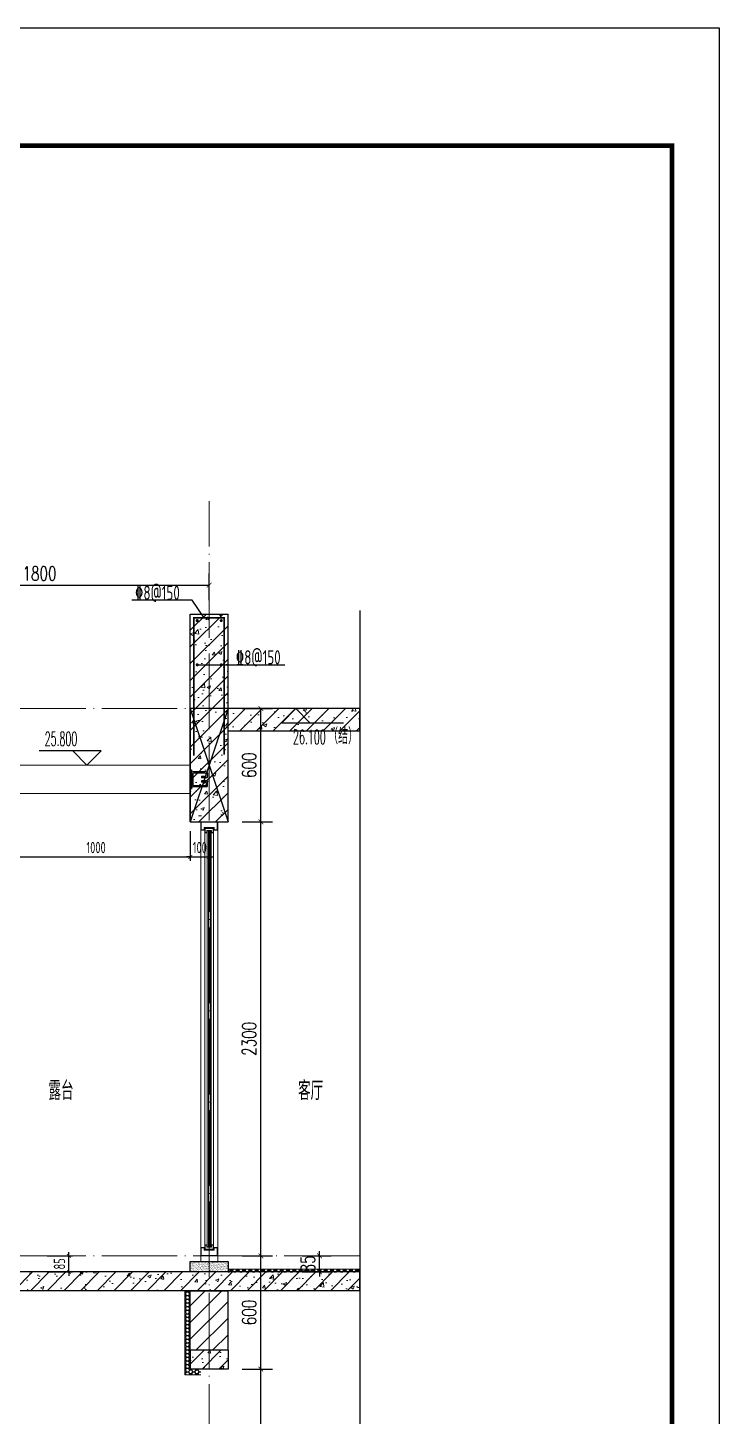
# Model space of a CAD drawing. Extents: x -668857 to 154266, y -275694 to 291306.
# Drawn here: x 11639 to 15307, y 159849 to 167207 of the extents above; entities that cross this region are included whole.
import ezdxf

# ---------------------------------------------------------------- set-up
doc = ezdxf.new("R2010")
doc.units = 0
doc.header["$LTSCALE"] = 1000
doc.linetypes.add('DOTE', pattern=[2.42, 2, -0.2, 0.02, -0.2])
doc.layers.get('0').update_dxf_attribs({"linetype": 'CONTINUOUS'})
doc.layers.get('DEFPOINTS').update_dxf_attribs({"linetype": 'CONTINUOUS'})
for name, color, linetype in [('DIM', 2, 'CONTINUOUS'), ('DIM_ELEV', 3, 'CONTINUOUS'), ('DIM_SYMB', 3, 'CONTINUOUS'), ('PUB_DIM', 3, 'CONTINUOUS'), ('PUB_TEXT', 2, 'CONTINUOUS'), ('REIN', 6, 'CONTINUOUS'), ('S-大样-砼线', 7, 'CONTINUOUS'), ('S-引出线', 40, 'CONTINUOUS'), ('TEXT', 2, 'CONTINUOUS'), ('WALL', 5, 'CONTINUOUS'), ('yichutu', 7, 'CONTINUOUS'), ('栏杆', 95, 'CONTINUOUS'), ('立面-看线', 251, 'CONTINUOUS')]:
    doc.layers.add(name, color=color, linetype=linetype)
for name, color, linetype, lineweight in [('DOTE', 19, 'DOTE', 9), ('PUB_HATCH', 8, 'CONTINUOUS', 9), ('S_WINDOW', 144, 'CONTINUOUS', 15), ('图框', 9, 'CONTINUOUS', 18), ('立面-普通轮廓', 7, 'CONTINUOUS', 18), ('细细', 250, 'CONTINUOUS', 0)]:
    doc.layers.add(name, color=color, linetype=linetype, lineweight=lineweight)
doc.styles.add('_TCH_DIM', font='SIMPLEX.shx', dxfattribs={"width": 0.7, "bigfont": 'GBCBIG.shx'})
doc.styles.add('_TCH_DIM_T3', font='SIMPLEX', dxfattribs={"width": 0.705882, "bigfont": 'GBCBIG'})
doc.styles.add('TSSD_DIMENSION', font='Tssdeng.shx', dxfattribs={"width": 0.7, "bigfont": 'tssdchn.shx'})
doc.styles.add('TSSD_REIN', font='tssdeng.shx', dxfattribs={"width": 0.7, "height": 300, "bigfont": 'tssdchn.shx'})
doc.styles.add('w', font='tssdeng.shx', dxfattribs={"width": 0.8, "bigfont": 'tssdchn.shx'})
doc.dimstyles.new('_TCH_ARCH&&25', dxfattribs={"dimtxt": 74.375, "dimasz": 25, "dimexe": 62.5, "dimexo": 75, "dimgap": 25, "dimtad": 1, "dimdec": 0, "dimzin": 0, "dimdsep": 46, "dimtxsty": '_TCH_DIM_T3', "dimblk": 'ARCHTICK', "dimcen": 0.09, "dimclrt": 7, "dimazin": 0, "dimtfac": 1, "dimtdec": 0, "dimtix": 1, "dimtmove": 2, "dimatfit": 3, "dimldrblk": 'ARCHTICK', "dimfxl": 0, "dimtolj": 1, "dimtzin": 0, "dimarcsym": 0})
doc.dimstyles.new('TSSD_20_20', dxfattribs={"dimtxt": 60, "dimasz": 20, "dimexe": 20, "dimexo": 50, "dimgap": 20, "dimtad": 1, "dimdec": 0, "dimzin": 0, "dimdsep": 46, "dimtxsty": 'TSSD_DIMENSION', "dimblk": 'ARCHTICK', "dimblk1": 'ARCHTICK', "dimblk2": 'ARCHTICK', "dimcen": 0, "dimdle": 20, "dimclrt": 7, "dimadec": 0, "dimazin": 0, "dimtfac": 1, "dimtdec": 0, "dimtix": 1, "dimtmove": 2, "dimatfit": 3, "dimfxl": 0, "dimtolj": 1, "dimtzin": 0, "dimarcsym": 0})
pattern_1 = [(315, (145053.3697, 680712.4302), (-1.76776695, -1.76776695), []), (315, (145054.5482, 680712.4302), (-1.76776695, -1.76776695), [])]
pattern_2 = [(315, (145053.3697, 678374.192), (-1.76776695, -1.76776695), []), (315, (145054.5482, 678374.192), (-1.76776695, -1.76776695), [])]
pattern_3 = [(45, (-562273.49, 314642.066), (-44.194174, 44.194174), []), (50, (-562273.49, 314642.07), (179.315046, -15.688034), [18.75, -206.25]), (355, (-562273.49, 314642.07), (-34.687833, 188.048033), [15, -165]), (100.4514, (-562258.55, 314640.76), (144.627345, 172.359886), [15.93505, -175.28553]), (46.1842, (-562273.49, 314692.07), (266.81026, -41.37975), [28.125, -309.375]), (96.6356, (-562251.25, 314688.62), (233.66568, 243.52947), [23.90257, -262.92825]), (351.1842, (-562273.5, 314692.07), (233.66549, 243.52965), [22.5, -247.5]), (21, (-562248.49, 314679.57), (149.226763, -100.654723), [18.75, -206.25]), (326, (-562248.49, 314679.57), (60.828833, 181.28751), [15, -165]), (71.4514, (-562236.05, 314671.18), (210.055657, 80.632624), [15.93505, -175.28553]), (37.5, (-562273.49, 314642.066), (3.039964, 83.2234635), [0, -163, 0, -167.5, 0, -165.625]), (7.5, (-562273.49, 314642.07), (65.767384, 98.602928), [0, -95.5, 0, -159.25, 0, -63.125]), (327.5, (-562329.24, 314642.066), (133.455609, -5.638718), [0, -62.5, 0, -195, 0, -258.75]), (317.5, (-562354.24, 314642.07), (145.796542, 25.026246), [0, -81.25, 0, -129.5, 0, -183.75])]

# ---------------------------------------------------------------- blocks, each defined once
blk = doc.blocks.new('GFDDDDRG')
at = {"layer": '图框'}
blk.add_lwpolyline([(923310, -107437), (923310, -159999), (893610, -159999), (893610, -107437)], close=True, dxfattribs=at)
blk.add_lwpolyline([(923310, -107437), (923310, -159999), (893610, -159999), (893610, -107437)], close=True, dxfattribs=at)
at = {"layer": '图框', "const_width": 50}
blk.add_lwpolyline([(894110, -159499), (922810, -159499), (922810, -108687), (894110, -108687)], close=True, dxfattribs=at)
blk = doc.blocks.new('yct-1051-594-26275-14850-25-1002.0')
at = {"layer": 'yichutu', "color": 7}
blk.add_lwpolyline([(0, 0), (0, 14850), (26275, 14850), (26275, 0)], close=True, dxfattribs=at)
blk = doc.blocks.new('afzdfsregf')
at = {"layer": '细细'}
h = blk.add_hatch(dxfattribs=at)
h.set_pattern_fill('金属', color=256, style=0)
h.set_pattern_definition(pattern_1)
h.paths.add_polyline_path([(221063.8, 608913.8), (221043.8, 608913.8), (221043.8, 608927.3), (220993.8, 608927.3), (220993.8, 608913.8), (220973.8, 608913.8), (220973.8, 608958.8), (221063.8, 608958.8)])
h.paths.add_polyline_path([(221045.8, 608929.3), (221045.8, 608915.8), (221061.8, 608915.8), (221061.8, 608956.8), (220975.8, 608956.8), (220975.8, 608915.8), (220991.8, 608915.8), (220991.8, 608929.3)], flags=16)
h = blk.add_hatch(dxfattribs=at)
h.set_pattern_fill('金属', color=256, style=0)
h.set_pattern_definition(pattern_1)
h.paths.add_polyline_path([(220996.3, 608925.3), (220996.3, 608900.3), (221008.3, 608900.3), (221008.3, 608910.3), (221029.3, 608910.3), (221029.3, 608900.3), (221041.3, 608900.3), (221041.3, 608925.3)])
h.paths.add_polyline_path([(221039.3, 608923.3), (221039.3, 608902.3), (221031.3, 608902.3), (221031.3, 608912.3), (221006.3, 608912.3), (221006.3, 608902.3), (220998.3, 608902.3), (220998.3, 608923.3)], flags=16)
h = blk.add_hatch(color=256, dxfattribs=at)
edge = h.paths.add_edge_path()
edge.add_line((221023.3, 608910.3), (221023.3, 608898.3))
edge.add_arc((221018.8, 608890), 9.44, 61.51755, 118.48245)
edge.add_line((221014.3, 608898.3), (221014.3, 608910.3))
edge.add_arc((221018.8, 608918.6), 9.44, 241.51755, 298.48245)
h = blk.add_hatch(dxfattribs=at)
h.set_pattern_fill('金属', color=256, style=0)
h.set_pattern_definition(pattern_2)
h.paths.add_polyline_path([(221063.8, 606703.8), (221043.8, 606703.8), (221043.8, 606690.3), (220993.8, 606690.3), (220993.8, 606703.8), (220973.8, 606703.8), (220973.8, 606658.8), (221063.8, 606658.8)])
h.paths.add_polyline_path([(221045.8, 606688.3), (221045.8, 606701.8), (221061.8, 606701.8), (221061.8, 606660.8), (220975.8, 606660.8), (220975.8, 606701.8), (220991.8, 606701.8), (220991.8, 606688.3)], flags=16)
h = blk.add_hatch(dxfattribs=at)
h.set_pattern_fill('金属', color=256, style=0)
h.set_pattern_definition(pattern_2)
h.paths.add_polyline_path([(220996.3, 606692.3), (220996.3, 606717.3), (221008.3, 606717.3), (221008.3, 606707.3), (221029.3, 606707.3), (221029.3, 606717.3), (221041.3, 606717.3), (221041.3, 606692.3)])
h.paths.add_polyline_path([(221039.3, 606694.3), (221039.3, 606715.3), (221031.3, 606715.3), (221031.3, 606705.3), (221006.3, 606705.3), (221006.3, 606715.3), (220998.3, 606715.3), (220998.3, 606694.3)], flags=16)
h = blk.add_hatch(color=256, dxfattribs=at)
edge = h.paths.add_edge_path()
edge.add_line((221023.3, 606707.3), (221023.3, 606719.3))
edge.add_arc((221018.8, 606727.6), 9.44, 241.51755, 298.48245, ccw=False)
edge.add_line((221014.3, 606719.3), (221014.3, 606707.3))
edge.add_arc((221018.8, 606699), 9.44, 61.51755, 118.48245, ccw=False)
at = {"layer": 'S_WINDOW'}
for p, q in [((220973.8, 606703.8), (220973.8, 608913.8)), ((220996.3, 606717.3), (220996.3, 608900.3)), ((221041.3, 606717.3), (221041.3, 608900.3)), ((221063.8, 606703.8), (221063.8, 608913.8))]:
    blk.add_line(p, q, dxfattribs=at)
for points in [[(220973.8, 608958.8), (220973.8, 608913.8), (220993.8, 608913.8), (220993.8, 608927.3), (221043.8, 608927.3), (221043.8, 608913.8), (221063.8, 608913.8), (221063.8, 608958.8)], [(220975.8, 608956.8), (220975.8, 608915.8), (220991.8, 608915.8), (220991.8, 608929.3), (221045.8, 608929.3), (221045.8, 608915.8), (221061.8, 608915.8), (221061.8, 608956.8)], [(220996.3, 608925.3), (220996.3, 608900.3), (221008.3, 608900.3), (221008.3, 608910.3), (221029.3, 608910.3), (221029.3, 608900.3), (221041.3, 608900.3), (221041.3, 608925.3)], [(220998.3, 608923.3), (220998.3, 608902.3), (221006.3, 608902.3), (221006.3, 608912.3), (221031.3, 608912.3), (221031.3, 608902.3), (221039.3, 608902.3), (221039.3, 608923.3)], [(220973.8, 606658.8), (220973.8, 606703.8), (220993.8, 606703.8), (220993.8, 606690.3), (221043.8, 606690.3), (221043.8, 606703.8), (221063.8, 606703.8), (221063.8, 606658.8)], [(220975.8, 606660.8), (220975.8, 606701.8), (220991.8, 606701.8), (220991.8, 606688.3), (221045.8, 606688.3), (221045.8, 606701.8), (221061.8, 606701.8), (221061.8, 606660.8)], [(220996.3, 606692.3), (220996.3, 606717.3), (221008.3, 606717.3), (221008.3, 606707.3), (221029.3, 606707.3), (221029.3, 606717.3), (221041.3, 606717.3), (221041.3, 606692.3)], [(220998.3, 606694.3), (220998.3, 606715.3), (221006.3, 606715.3), (221006.3, 606705.3), (221031.3, 606705.3), (221031.3, 606715.3), (221039.3, 606715.3), (221039.3, 606694.3)]]:
    blk.add_lwpolyline(points, close=True, dxfattribs=at)
at = {"layer": '细细'}
for points in [[(221008.3, 608900.3), (221008.3, 606717.3)], [(221014.3, 606719.3), (221014.3, 608910.3)], [(221023.3, 606719.3), (221023.3, 608910.3)], [(221029.3, 608900.3), (221029.3, 606717.3)]]:
    blk.add_lwpolyline(points, dxfattribs=at)
for points in [[(221023.3, 608910.3), (221023.3, 608898.3, 0.253805), (221014.3, 608898.3), (221014.3, 608910.3, 0.253805)], [(221023.3, 606707.3), (221023.3, 606719.3, -0.253805), (221014.3, 606719.3), (221014.3, 606707.3, -0.253805)]]:
    blk.add_lwpolyline(points, format="xyb", close=True, dxfattribs=at)
blk = doc.blocks.new('A$C657A2A31')
at = {"layer": '栏杆', "color": 5}
for p, q in [((0, 0), (6.4, 0)), ((0, -100.3), (0, 0)), ((6.4, 0), (6.4, -100.3)), ((84.4, -10), (12.4, -10)), ((12.4, -22.3), (12.4, -78)), ((77.4, -16.3), (18.4, -16.3)), ((59.6, -35.7), (59.6, -41.7)), ((80.4, -35.7), (59.6, -35.7)), ((87.4, -41.7), (59.6, -41.7)), ((59.6, -58.6), (59.6, -64.6)), ((87.4, -58.6), (59.6, -58.6)), ((80.4, -64.6), (59.6, -64.6)), ((83.4, -32.7), (83.4, -22.3)), ((83.4, -67.6), (83.4, -78)), ((90.4, -16), (90.4, -38.7)), ((90.4, -84.3), (90.4, -61.6)), ((6.4, -100.3), (0, -100.3)), ((84.4, -90.3), (12.4, -90.3)), ((77.4, -84), (18.4, -84))]:
    blk.add_line(p, q, dxfattribs=at)
for centre, radius, start, end in [((12.4, -16), 6, 90, 180), ((18.4, -22.3), 6, 90, 180), ((77.4, -22.3), 6, 0, 90), ((80.4, -32.7), 3, 270, 0), ((80.4, -67.6), 3, 0, 90), ((84.4, -16), 6, 0, 90), ((87.4, -38.7), 3, 270, 0), ((87.4, -61.6), 3, 0, 90), ((12.4, -84.3), 6, 180, 270), ((18.4, -78), 6, 180, 270), ((77.4, -78), 6, 270, 0), ((84.4, -84.3), 6, 270, 0)]:
    blk.add_arc(centre, radius, start, end, dxfattribs=at)
blk = doc.blocks.new('_ArchTick')
at = {"color": 0, "linetype": 'ByBlock', "const_width": 0.15}
blk.add_lwpolyline([(-0.5, -0.5), (0.5, 0.5)], dxfattribs=at)
blk = doc.blocks.new('*D2566')
at = {"layer": 'DEFPOINTS', "color": 0}
for p in [(11501.7, 162999), (12501.7, 162999), (12501.7, 162812.8)]:
    blk.add_point(p, dxfattribs=at)
at = {"layer": 'DIM', "color": 0, "lineweight": -2}
for p, q in [((11501.7, 162949), (11501.7, 162792.8)), ((12501.7, 162949), (12501.7, 162792.8)), ((11481.7, 162812.8), (12521.7, 162812.8))]:
    blk.add_line(p, q, dxfattribs=at)
at = {"layer": 'DIM', "color": 0, "lineweight": -2, "xscale": 20, "yscale": 20, "zscale": 20}
for p, rotation in [((11501.7, 162812.8), 180.0002551306389), ((12501.7, 162812.8), 0.0002551306388949796)]:
    blk.add_blockref('_ArchTick', p, dxfattribs=dict(at, rotation=rotation))
at = {"layer": 'DIM', "color": 7, "insert": (12001.7, 162862.8), "char_height": 60, "attachment_point": 5, "rotation": 0.00026, "style": 'TSSD_DIMENSION'}
blk.add_mtext('\\A1;1000', dxfattribs=at)
blk = doc.blocks.new('*D2567')
at = {"layer": 'DEFPOINTS', "color": 0}
for p in [(12501.7, 162999), (12601.7, 162999), (12601.7, 162812.8)]:
    blk.add_point(p, dxfattribs=at)
at = {"layer": 'DIM', "color": 0, "lineweight": -2}
for p, q in [((12501.7, 162949), (12501.7, 162792.8)), ((12601.7, 162949), (12601.7, 162792.8)), ((12501.7, 162812.8), (12481.7, 162812.8)), ((12501.7, 162812.8), (12601.7, 162812.8)), ((12601.7, 162812.8), (12621.7, 162812.8))]:
    blk.add_line(p, q, dxfattribs=at)
at = {"layer": 'DIM', "color": 0, "lineweight": -2, "xscale": 20, "yscale": 20, "zscale": 20}
for p, rotation in [((12501.7, 162812.8), 0.0002551306442111212), ((12601.7, 162812.8), 180.0002551306441)]:
    blk.add_blockref('_ArchTick', p, dxfattribs=dict(at, rotation=rotation))
at = {"layer": 'DIM', "color": 7, "insert": (12551.7, 162862.8), "char_height": 60, "attachment_point": 5, "rotation": 0.00026, "style": 'TSSD_DIMENSION'}
blk.add_mtext('\\A1;100', dxfattribs=at)
blk = doc.blocks.new('*D2570')
at = {"layer": 'DEFPOINTS', "color": 0}
for p in [(11691.5, 160699), (11857.5, 160699), (11691.5, 160614)]:
    blk.add_point(p, dxfattribs=at)
at = {"layer": 'DIM', "color": 0, "lineweight": -2}
for p, q in [((11741.5, 160699), (11877.5, 160699)), ((11857.5, 160699), (11857.5, 160719)), ((11857.5, 160614), (11857.5, 160699)), ((11741.5, 160614), (11877.5, 160614)), ((11857.5, 160614), (11857.5, 160594))]:
    blk.add_line(p, q, dxfattribs=at)
at = {"layer": 'DIM', "color": 0, "lineweight": -2, "xscale": 20, "yscale": 20, "zscale": 20}
for p, rotation in [((11857.5, 160699), 270), ((11857.5, 160614), 90)]:
    blk.add_blockref('_ArchTick', p, dxfattribs=dict(at, rotation=rotation))
at = {"layer": 'DIM', "color": 7, "insert": (11807.5, 160656.5), "char_height": 60, "attachment_point": 5, "rotation": 90, "style": 'TSSD_DIMENSION'}
blk.add_mtext('\\A1;85', dxfattribs=at)
blk = doc.blocks.new('*D2571')
at = {"layer": 'DEFPOINTS', "color": 0}
for p in [(13020.6, 160699), (13186.6, 160699), (13020.6, 160614)]:
    blk.add_point(p, dxfattribs=at)
at = {"layer": 'PUB_DIM', "color": 0, "lineweight": -2}
for p, q in [((13095.6, 160699), (13249.1, 160699)), ((13186.6, 160699), (13186.6, 160724)), ((13186.6, 160614), (13186.6, 160699)), ((13095.6, 160614), (13249.1, 160614)), ((13186.6, 160614), (13186.6, 160589))]:
    blk.add_line(p, q, dxfattribs=at)
at = {"layer": 'PUB_DIM', "color": 0, "lineweight": -2, "xscale": 25, "yscale": 25, "zscale": 25}
for p, rotation in [((13186.6, 160699), 270), ((13186.6, 160614), 90)]:
    blk.add_blockref('_ArchTick', p, dxfattribs=dict(at, rotation=rotation))
at = {"layer": 'PUB_DIM', "color": 7, "insert": (13124.4, 160656.5), "char_height": 74.38, "attachment_point": 5, "rotation": 90, "style": '_TCH_DIM_T3'}
blk.add_mtext('\\A1;85', dxfattribs=at)
blk = doc.blocks.new('*D3194')
at = {"layer": 'DEFPOINTS', "color": 0}
for p in [(12701.7, 160099), (12875.7, 160099), (12701.7, 157799)]:
    blk.add_point(p, dxfattribs=at)
at = {"layer": 'PUB_DIM', "color": 0, "lineweight": -2}
for p, q in [((12776.7, 160099), (12938.2, 160099)), ((12875.7, 157799), (12875.7, 160099)), ((12776.7, 157799), (12938.2, 157799))]:
    blk.add_line(p, q, dxfattribs=at)
at = {"layer": 'PUB_DIM', "color": 0, "lineweight": -2, "xscale": 25, "yscale": 25, "zscale": 25}
for p, rotation in [((12875.7, 160099), 90), ((12875.7, 157799), 270)]:
    blk.add_blockref('_ArchTick', p, dxfattribs=dict(at, rotation=rotation))
at = {"layer": 'PUB_DIM', "color": 7, "insert": (12813.5, 158949), "char_height": 74.38, "attachment_point": 5, "rotation": 90, "style": '_TCH_DIM_T3'}
blk.add_mtext('\\A1;2300', dxfattribs=at)
blk = doc.blocks.new('*D3195')
at = {"layer": 'DEFPOINTS', "color": 0}
for p in [(12701.7, 160699), (12875.7, 160699), (12701.7, 160099)]:
    blk.add_point(p, dxfattribs=at)
at = {"layer": 'PUB_DIM', "color": 0, "lineweight": -2}
for p, q in [((12776.7, 160699), (12938.2, 160699)), ((12875.7, 160099), (12875.7, 160699)), ((12776.7, 160099), (12938.2, 160099))]:
    blk.add_line(p, q, dxfattribs=at)
at = {"layer": 'PUB_DIM', "color": 0, "lineweight": -2, "xscale": 25, "yscale": 25, "zscale": 25}
for p, rotation in [((12875.7, 160699), 90), ((12875.7, 160099), 270)]:
    blk.add_blockref('_ArchTick', p, dxfattribs=dict(at, rotation=rotation))
at = {"layer": 'PUB_DIM', "color": 7, "insert": (12813.5, 160399), "char_height": 74.38, "attachment_point": 5, "rotation": 90, "style": '_TCH_DIM_T3'}
blk.add_mtext('\\A1;600', dxfattribs=at)
blk = doc.blocks.new('*D3196')
at = {"layer": 'DEFPOINTS', "color": 0}
for p in [(12701.7, 162999), (12875.7, 162999), (12701.7, 160699)]:
    blk.add_point(p, dxfattribs=at)
at = {"layer": 'PUB_DIM', "color": 0, "lineweight": -2}
for p, q in [((12776.7, 162999), (12938.2, 162999)), ((12875.7, 160699), (12875.7, 162999)), ((12776.7, 160699), (12938.2, 160699))]:
    blk.add_line(p, q, dxfattribs=at)
at = {"layer": 'PUB_DIM', "color": 0, "lineweight": -2, "xscale": 25, "yscale": 25, "zscale": 25}
for p, rotation in [((12875.7, 162999), 90), ((12875.7, 160699), 270)]:
    blk.add_blockref('_ArchTick', p, dxfattribs=dict(at, rotation=rotation))
at = {"layer": 'PUB_DIM', "color": 7, "insert": (12813.5, 161849), "char_height": 74.38, "attachment_point": 5, "rotation": 90, "style": '_TCH_DIM_T3'}
blk.add_mtext('\\A1;2300', dxfattribs=at)
blk = doc.blocks.new('*D3197')
at = {"layer": 'DEFPOINTS', "color": 0}
for p in [(12701.7, 163599), (12875.7, 163599), (12701.7, 162999)]:
    blk.add_point(p, dxfattribs=at)
at = {"layer": 'PUB_DIM', "color": 0, "lineweight": -2}
for p, q in [((12776.7, 163599), (12938.2, 163599)), ((12875.7, 162999), (12875.7, 163599)), ((12776.7, 162999), (12938.2, 162999))]:
    blk.add_line(p, q, dxfattribs=at)
at = {"layer": 'PUB_DIM', "color": 0, "lineweight": -2, "xscale": 25, "yscale": 25, "zscale": 25}
for p, rotation in [((12875.7, 163599), 90), ((12875.7, 162999), 270)]:
    blk.add_blockref('_ArchTick', p, dxfattribs=dict(at, rotation=rotation))
at = {"layer": 'PUB_DIM', "color": 7, "insert": (12813.5, 163299), "char_height": 74.38, "attachment_point": 5, "rotation": 90, "style": '_TCH_DIM_T3'}
blk.add_mtext('\\A1;600', dxfattribs=at)
blk = doc.blocks.new('*D3240')
at = {"layer": 'DEFPOINTS', "color": 0}
for p in [(12601.7, 164253.2), (10801.7, 164099), (12601.7, 164099)]:
    blk.add_point(p, dxfattribs=at)
at = {"layer": 'PUB_DIM', "color": 0, "lineweight": -2}
for p, q in [((10801.7, 164174), (10801.7, 164315.7)), ((12601.7, 164174), (12601.7, 164315.7)), ((10801.7, 164253.2), (12601.7, 164253.2))]:
    blk.add_line(p, q, dxfattribs=at)
at = {"layer": 'PUB_DIM', "color": 0, "lineweight": -2, "xscale": 25, "yscale": 25, "zscale": 25, "rotation": 180}
blk.add_blockref('_ArchTick', (10801.7, 164253.2), dxfattribs=at)
at = {"layer": 'PUB_DIM', "color": 0, "lineweight": -2, "xscale": 25, "yscale": 25, "zscale": 25}
blk.add_blockref('_ArchTick', (12601.7, 164253.2), dxfattribs=at)
at = {"layer": 'PUB_DIM', "color": 7, "insert": (11701.7, 164315.4), "char_height": 74.38, "attachment_point": 5, "style": '_TCH_DIM_T3'}
blk.add_mtext('\\A1;1800', dxfattribs=at)
blk = doc.blocks.new('20210901.12335537')
at = {"layer": 'REIN', "const_width": 9}
blk.add_lwpolyline([(206279.2, -26244.2), (206279.2, -25513.5), (206439.1, -25513.5), (206439.1, -26238.3)], dxfattribs=at)
at = {"layer": 'REIN', "const_width": 8}
for points in [[(206292.7, -25528.5, 1), (206300.7, -25528.5, 1)], [(206420.2, -25528.5, 1), (206428.2, -25528.5, 1)], [(206292.7, -25763, 1), (206300.7, -25763, 1)], [(206420.2, -25763, 1), (206428.2, -25763, 1)]]:
    blk.add_lwpolyline(points, format="xyb", close=True, dxfattribs=at)
at = {"layer": 'S-引出线'}
for p, q in [((206269.7, -25421.2), (205949.6, -25421.2)), ((206333.9, -25513.5), (206269.7, -25421.2)), ((206296.7, -25763), (206760.6, -25763))]:
    blk.add_line(p, q, dxfattribs=at)
at = {"layer": 'TEXT', "color": 1, "style": 'w', "width": 0.7}
for p in [(205966.5, -25419), (206501.2, -25760.7)]:
    blk.add_text('%%1328@150', height=75, rotation=0, dxfattribs=at).set_placement(p)

msp = doc.modelspace()

# ---------------------------------------------------------------- hatches: boundary and pattern name
at = {"layer": 'PUB_HATCH'}
h = msp.add_hatch(dxfattribs=at)
h.set_pattern_fill('钢筋混凝土', color=256, scale=25, style=0)
h.set_pattern_definition(pattern_3)
h.paths.add_polyline_path([(12635.03, 163559.03), (12701.69, 163599.03), (12701.69, 164099.03), (12501.69, 164099.03), (12501.69, 163599.03)])
h = msp.add_hatch(dxfattribs=at)
h.set_pattern_fill('钢筋混凝土', color=256, scale=25, style=0)
h.set_pattern_definition(pattern_3)
h.paths.add_polyline_path([(12701.69, 162999.03), (12701.69, 163479.03), (12635.03, 163559.03), (12501.69, 163599.03), (12501.69, 162999.03)])
h = msp.add_hatch(dxfattribs=at)
h.set_pattern_fill('钢筋混凝土', color=256, scale=25, style=0)
h.set_pattern_definition(pattern_3)
h.paths.add_polyline_path([(13400.22, 163599.03), (12701.69, 163599.03), (12635.03, 163559.03), (12701.69, 163479.03), (13400.22, 163479.03)])
h = msp.add_hatch(dxfattribs=at)
h.set_pattern_fill('钢筋混凝土', color=256, scale=25, style=0)
h.set_pattern_definition(pattern_3)
h.paths.add_polyline_path([(10901.69, 160614.03), (10901.69, 160514.03), (13400.22, 160514.03), (13400.22, 160614.03)])
h = msp.add_hatch(dxfattribs=at)
h.set_pattern_fill('普通砖', color=256, scale=25, style=0)
h.set_pattern_definition([(45, (-562273.49, 314686.944), (-44.1941915, 44.1941915), [])])
h.paths.add_polyline_path([(12501.69, 160199.03), (12701.69, 160199.03), (12701.69, 160514.03), (12501.69, 160514.03)])
h = msp.add_hatch(dxfattribs=at)
h.set_pattern_fill('钢筋混凝土', color=256, scale=25, style=0)
h.set_pattern_definition(pattern_3)
h.paths.add_polyline_path([(12501.69, 160199.03), (12501.69, 160099.03), (12701.69, 160099.03), (12701.69, 160199.03)])
at = {"layer": '立面-看线'}
h = msp.add_hatch(dxfattribs=at)
h.set_pattern_fill('碎沙', color=256, scale=4)
h.set_pattern_definition([(37.5, (-788551.547, -224747.918), (-0.32000626, 9.78826475), [0, -7.7216, 0, -8.636, 0, -8.255]), (7.5, (-788551.547, -224747.918), (8.99046566, 14.33650201), [0, -4.1656, 0, -6.9596, 0, -2.667]), (327.5, (-788557.796, -224747.918), (15.819847405, 0.02874369), [0, -2.54, 0, -9.144, 0, -11.938]), (317.5, (-788557.796, -224747.918), (15.27112905, 4.45858647), [0, -1.27, 0, -5.9944, 0, -6.858])])
h.paths.add_polyline_path([(12501.69, 160614.03), (12701.69, 160614.03), (12701.69, 160669.03), (12501.69, 160669.03)])
h = msp.add_hatch(dxfattribs=at)
h.set_pattern_fill('HONEY', color=256, scale=7)
h.set_pattern_definition([(0, (-788651.547, -224747.918), (16.66875, 9.623705), [11.1125, -22.225]), (120, (-788651.547, -224747.918), (-16.66874801, 9.62370845), [11.1125, -22.225]), (60, (-788651.547, -224747.918), (1.99e-06, 19.24741345), [-22.225, 11.1125])])
h.paths.add_polyline_path([(13400.22, 160629.03), (12701.69, 160629.03), (12701.69, 160614.03), (13400.22, 160614.03)])
h = msp.add_hatch(dxfattribs=at)
h.set_pattern_fill('HONEY', color=256, scale=7)
h.set_pattern_definition([(0, (-788551.547, -224747.918), (16.66875, 9.623705), [11.1125, -22.225]), (120, (-788551.547, -224747.918), (-16.66874801, 9.62370845), [11.1125, -22.225]), (60, (-788551.547, -224747.918), (1.99e-06, 19.24741345), [-22.225, 11.1125])])
h.paths.add_polyline_path([(12471.69, 160514.03), (12501.69, 160514.03), (12501.69, 160099.03), (12556.69, 160099.03), (12556.69, 160069.03), (12471.69, 160069.03)])

# ---------------------------------------------------------------- linework, layer by layer
at = {"layer": 'DIM_ELEV', "color": 3}
for p, q in [((13061.28, 163599.03), (12986.28, 163524.03)), ((13061.28, 163599.03), (13136.28, 163524.03)), ((12986.28, 163524.03), (13314.28, 163524.03))]:
    msp.add_line(p, q, dxfattribs=at)
at = {"layer": 'DIM_ELEV'}
for p, q in [((12028.17, 163374.92), (11700.17, 163374.92)), ((11953.17, 163299.92), (11878.17, 163374.92)), ((11953.17, 163299.92), (12028.17, 163374.92))]:
    msp.add_line(p, q, dxfattribs=at)
at = {"layer": 'DIM_SYMB'}
msp.add_lwpolyline([(13400.22, 164119.03), (13400.22, 154487.16), (13452.72, 154468.05), (13347.72, 154449.54), (13400.22, 154430.91), (13400.22, 144799.03)], dxfattribs=at)
at = {"layer": 'DOTE', "color": 1, "linetype": 'DOTE', "ltscale": 0.2}
for p, q in [((12601.69, 145099.03), (12601.69, 164699.03)), ((13400.22, 163599.03), (9631.5, 163599.03)), ((13400.22, 160699.03), (9631.5, 160699.03))]:
    msp.add_line(p, q, dxfattribs=at)
at = {"layer": 'PUB_HATCH', "color": 215}
msp.add_line((12701.69, 160629.03), (13400.22, 160629.03), dxfattribs=at)
msp.add_lwpolyline([(12471.69, 160514.03), (12471.69, 160069.03), (12556.69, 160069.03)], dxfattribs=at)
at = {"layer": 'S-大样-砼线'}
for p, q in [((12501.68, 163599.01), (12701.68, 162999.01)), ((12701.69, 163599.01), (12501.69, 162999.01))]:
    msp.add_line(p, q, dxfattribs=at)
msp.add_lwpolyline([(12701.68, 163599.01), (12501.68, 163599.01), (12501.68, 162999.01), (12701.68, 162999.01)], close=True, dxfattribs=at)
at = {"layer": 'S_WINDOW'}
msp.add_lwpolyline([(12556.69, 160699.03), (12646.69, 160699.03), (12646.69, 160669.03), (12556.69, 160669.03)], close=True, dxfattribs=at)
at = {"layer": 'WALL'}
for p, q in [((12501.69, 163599.03), (12501.69, 164099.03)), ((12501.69, 164099.03), (12701.69, 164099.03)), ((12701.69, 163599.03), (12701.69, 164099.03)), ((12501.69, 162999.03), (12501.69, 163599.03)), ((13400.22, 163599.03), (12701.69, 163599.03)), ((13400.22, 163479.03), (13400.22, 163599.03)), ((13400.22, 163479.03), (12701.69, 163479.03)), ((12701.69, 162999.03), (12701.69, 163479.03)), ((12501.69, 162999.03), (12701.69, 162999.03)), ((13400.22, 160614.03), (10901.69, 160614.03)), ((13400.22, 160514.03), (13400.22, 160614.03)), ((13400.22, 160514.03), (10901.69, 160514.03)), ((12501.69, 160199.03), (12501.69, 160514.03)), ((12501.69, 160514.03), (12701.69, 160514.03)), ((12701.69, 160199.03), (12701.69, 160514.03)), ((12501.69, 160199.03), (12501.69, 160099.03)), ((12701.69, 160199.03), (12501.69, 160199.03)), ((12701.69, 160199.03), (12701.69, 160099.03)), ((12701.69, 160099.03), (12501.69, 160099.03))]:
    msp.add_line(p, q, dxfattribs=at)
msp.add_lwpolyline([(12501.69, 160669.03), (12701.69, 160669.03), (12701.69, 160614.03), (12501.69, 160614.03)], close=True, dxfattribs=at)
at = {"layer": '立面-普通轮廓', "color": 4}
msp.add_lwpolyline([(12501.69, 163299.03), (11501.7, 163299.04), (11501.7, 163149.03), (12501.69, 163149.03)], dxfattribs=at)

# ---------------------------------------------------------------- block references
at = {"xscale": 0.5, "yscale": 0.5, "zscale": 0.5}
msp.add_blockref('GFDDDDRG', (-446347.88, 220925.54), dxfattribs=at)
for name, p in [('A$C657A2A31', (12501.69, 163274.18)), ('afzdfsregf', (-208417.07, -445959.72))]:
    msp.add_blockref(name, p)
at = {"layer": 'PUB_DIM'}
msp.add_blockref('20210901.12335537', (-193758.55, 189594.15), dxfattribs=at)
at = {"layer": 'yichutu', "rotation": 270}
msp.add_blockref('yct-1051-594-26275-14850-25-1002.0', (457.01, 167207.06), dxfattribs=at)

# ---------------------------------------------------------------- texts
at = {"layer": 'DIM_ELEV', "color": 7, "style": '_TCH_DIM'}
for s, height, width, p in [('（结）', 84.397, 0.7, (13232.23, 163411.51)), ('26.100', 74.375, 0.494118, (13046.73, 163411.51))]:
    msp.add_text(s, height=height, dxfattribs=dict(at, width=width)).set_placement(p)
at = {"layer": 'PUB_TEXT'}
for s, height, style, width, p in [('25.800', 74.375, '_TCH_DIM', 0.494118, (11729.07, 163401.17)), ('露台', 100, 'TSSD_REIN', 0.7, (11749.6, 161524.66)), ('客厅', 100, 'TSSD_REIN', 0.7, (13073.1, 161524.66))]:
    msp.add_text(s, height=height, dxfattribs=dict(at, style=style, width=width)).set_placement(p)

# ---------------------------------------------------------------- dimensions: what is measured, and where the dimension line sits
at = {"layer": 'DIM'}
for p1, p2, distance, picture, middle in [((11501.7, 162999.03), (12501.69, 162999.03), -186.21, '*D2566', (12001.7, 162862.82)), ((12501.69, 162999.03), (12601.69, 162999.03), -186.21, '*D2567', (12551.69, 162862.82)), ((11691.52, 160614.03), (11691.52, 160699.03), -165.96, '*D2570', (11807.48, 160656.53))]:
    dim = msp.add_aligned_dim(p1=p1, p2=p2, distance=distance, dimstyle='TSSD_20_20', dxfattribs=at)
    dim.commit()
    dim.dimension.update_dxf_attribs({"geometry": picture, "text_midpoint": middle})
at = {"layer": 'PUB_DIM'}
for p1, p2, distance, picture, middle in [((10801.69, 164099.03), (12601.69, 164099.03), 154.16, '*D3240', (11701.69, 164315.38)), ((12701.69, 162999.03), (12701.69, 163599.03), -173.97, '*D3197', (12813.48, 163299.03)), ((12701.69, 160699.03), (12701.69, 162999.03), -173.97, '*D3196', (12813.48, 161849.03)), ((12701.69, 160099.03), (12701.69, 160699.03), -173.97, '*D3195', (12813.48, 160399.03)), ((13020.63, 160614.03), (13020.63, 160699.03), -165.96, '*D2571', (13124.41, 160656.53)), ((12701.69, 157799.03), (12701.69, 160099.03), -173.97, '*D3194', (12813.48, 158949.03))]:
    dim = msp.add_aligned_dim(p1=p1, p2=p2, distance=distance, dimstyle='_TCH_ARCH&&25', dxfattribs=at)
    dim.commit()
    dim.dimension.update_dxf_attribs({"geometry": picture, "text_midpoint": middle})

doc.saveas('drawing.dxf')
